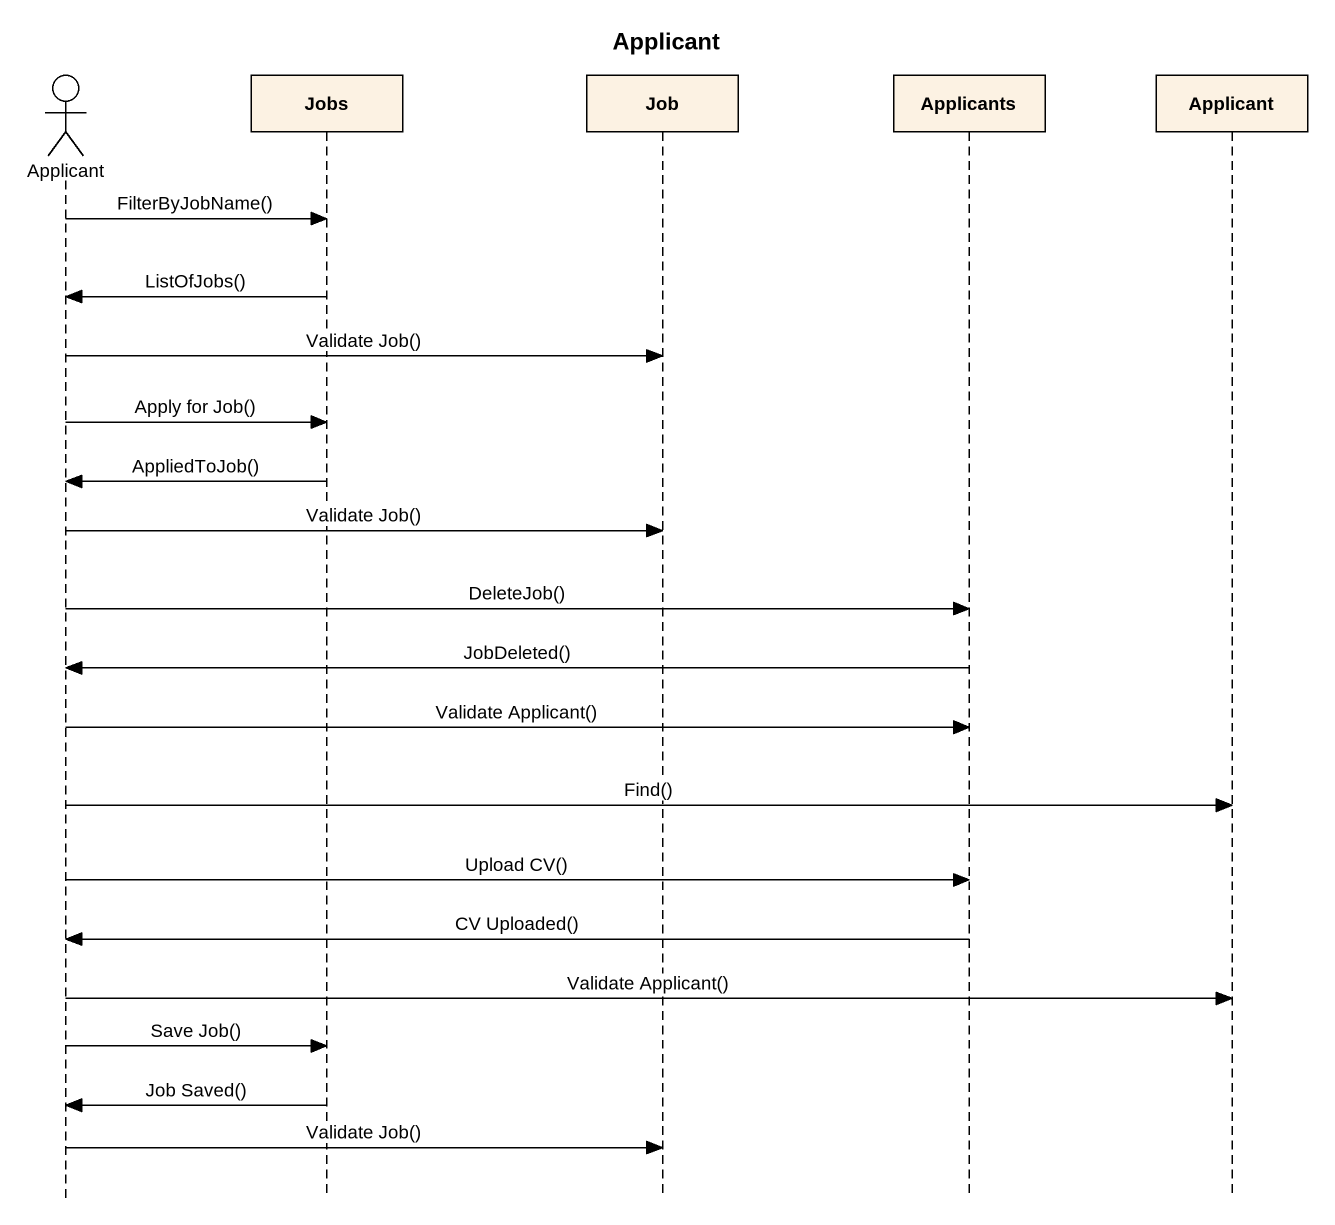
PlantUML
@startuml
title Applicant
hide footbox
actor Applicant
participant Jobs
participant Job
participant Applicants
participant "Applicant" as Applicant_2

Applicant -> Jobs : FilterByJobName()
Jobs -> Applicant : ListOfJobs()
Applicant -> Job : Validate Job()
Applicant -> Jobs : Apply for Job()
Jobs -> Applicant : AppliedToJob()
Applicant -> Job : Validate Job()
Applicant -> Applicants : DeleteJob()
Applicants -> Applicant : JobDeleted()
Applicant -> Applicants : Validate Applicant()
Applicant -> Applicant_2 : Find()
Applicant -> Applicants : Upload CV()
Applicants -> Applicant : CV Uploaded()
Applicant -> Applicant_2 : Validate Applicant()
Applicant -> Jobs : Save Job()
Jobs -> Applicant : Job Saved()
Applicant -> Job : Validate Job()
@enduml
